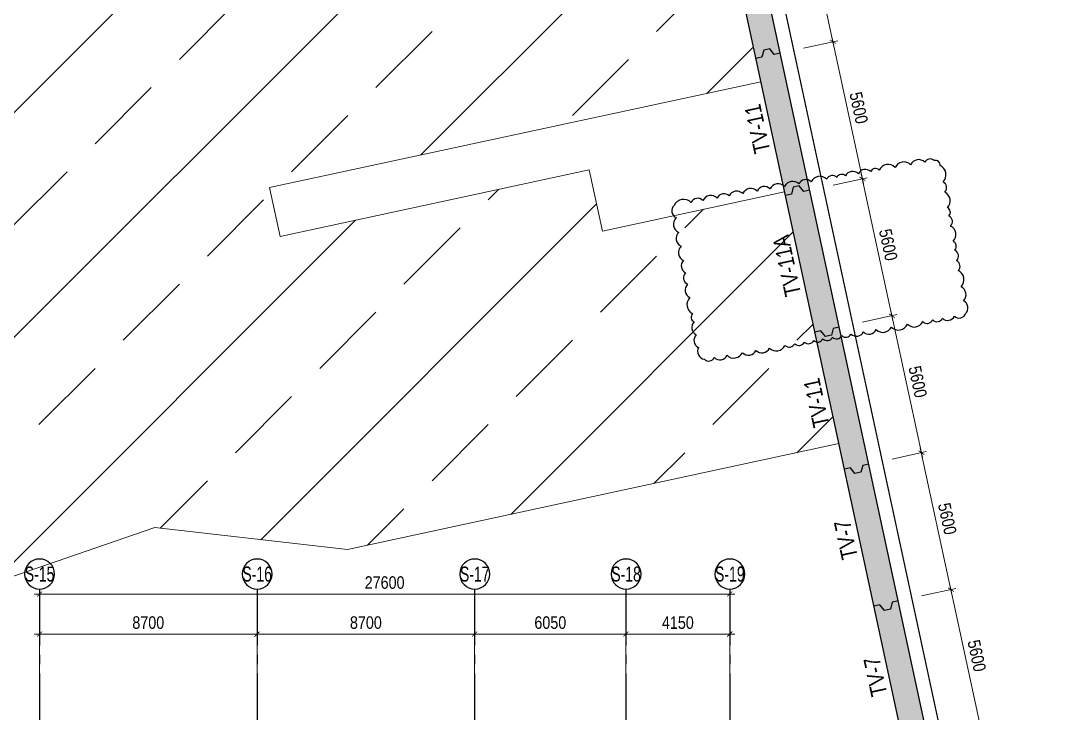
# Model space of a CAD drawing. Header units: millimetres. Extents: x 0 to 837459, y -815537 to -10000.
# Drawn here: x 591962 to 632985, y -778473 to -750779 of the extents above; entities that cross this region are included whole.
import ezdxf
from ezdxf.enums import TextEntityAlignment as Align

# ---------------------------------------------------------------- set-up
doc = ezdxf.new("R2010")
doc.units = ezdxf.units.MM
doc.header["$LTSCALE"] = 100
doc.header["$PDMODE"] = 32
doc.header["$PDSIZE"] = 2.5
for name, pattern in [('CENTER2', [1.125, 0.75, -0.125, 0.125, -0.125]), ('DASHDOT', [1, 0.5, -0.25, 0, -0.25]), ('DASHED', [4.5, 3, -1.5]), ('HIDDEN', [0.375, 0.25, -0.125])]:
    doc.linetypes.add(name, pattern=pattern)
for name, color, linetype in [('ccu11-Dim', 8, 'Continuous'), ('ccu11-Khuat', 9, 'DASHED'), ('ccu12-Hatch', 250, 'Continuous'), ('ccu12-Truc', 13, 'CENTER2'), ('KT-Dim', 8, 'Continuous'), ('Xref_ST_MBDV Cot vach 30.7.2022$0$Xref_ST_MBDV Cot vach 30.7.2022|Xref_ST_MBDV Cot vach 30.7.2022|Xref_ST_MBDV Cot vach 30.7.2022|Xref_ST_MBDV Cot vach 30.7.2022|A-CORE-OTLN', 2, 'Continuous'), ('Xref_ST_MBDV Cot vach 30.7.2022$0$Xref_ST_MBDV Cot vach 30.7.2022|Xref_ST_MBDV Cot vach 30.7.2022|Xref_ST_MBDV Cot vach 30.7.2022|Xref_ST_MBDV Cot vach 30.7.2022|ccu12-Thay', 7, 'Continuous'), ('Xref_ST_MBDV Cot vach 30.7.2022|Xref_ST_MBDV Cot vach 30.7.2022|Xref_ST_MBDV Cot vach 30.7.2022|Xref_ST_MBDV Cot vach 30.7.2022|A-GRID-SYM', 50, 'Continuous')]:
    doc.layers.add(name, color=color, linetype=linetype)
doc.layers.add('ccu12-Tencaukien', color=9, linetype='Continuous', lineweight=15)
doc.layers.add('KT-Net thay', color=7, linetype='Continuous', lineweight=15)
doc.styles.add('Arial', font='arial.ttf', dxfattribs={"width": 0.7})
doc.styles.add('Arial Narrow', font='ARIALN.TTF')
doc.styles.add('HBA-Text', font='GOTHIC.TTF')
doc.dimstyles.new('ccu12-200', dxfattribs={"dimscale": 200, "dimtxt": 2.5, "dimasz": 1, "dimexe": 1, "dimexo": 2, "dimgap": 1, "dimtad": 1, "dimdec": 0, "dimdsep": 46, "dimtxsty": 'Arial Narrow', "dimblk": 'ARCHTICK', "dimcen": -1, "dimdle": 1, "dimclrd": 256, "dimclre": 256, "dimclrt": 3, "dimadec": 0, "dimazin": 2, "dimtfac": 0.1, "dimtdec": 0, "dimtmove": 0, "dimatfit": 1, "dimldrblk": 'ARCHTICK', "dimfxl": 1, "dimtvp": 0.833333, "dimtolj": 1, "dimtzin": 12, "dimarcsym": 0})

# ---------------------------------------------------------------- blocks, each defined once
blk = doc.blocks.new('_ARCHTICK')
at = {"color": 0, "linetype": 'ByBlock', "const_width": 0.15}
blk.add_lwpolyline([(-0.5, -0.5), (0.5, 0.5)], dxfattribs=at)
blk = doc.blocks.new('*D193')
at = {"layer": 'ccu11-Dim', "lineweight": -2, "ltscale": 0.5, "transparency": 16777216}
for p, q in [((4013, 27059), (2748, 32924)), ((1617, 32476), (2986, 32771)), ((2797, 27001), (4166, 27296))]:
    blk.add_line(p, q, dxfattribs=at)
at = {"layer": 'Defpoints', "color": 0, "ltscale": 0.5, "transparency": 16777216}
for p in [(2790, 32728), (1226, 32391), (2406, 26917)]:
    blk.add_point(p, dxfattribs=at)
at = {"layer": 'ccu11-Dim', "lineweight": -2, "ltscale": 0.5, "transparency": 16777216, "xscale": 200, "yscale": 200, "zscale": 200}
for p, rotation in [((2790, 32728), 102.1642570587989), ((3970, 27254), 282.1642570587989)]:
    blk.add_blockref('_ARCHTICK', p, dxfattribs=dict(at, rotation=rotation))
at = {"layer": 'ccu11-Dim', "color": 3, "ltscale": 0.5, "transparency": 16777216, "insert": (3826, 30087), "char_height": 500, "attachment_point": 5, "rotation": 282.1643, "style": 'Arial Narrow', "bg_fill": 3, "box_fill_scale": 1.1, "bg_fill_color": 256, "bg_fill_true_color": 13158600, "bg_fill_transparency": 0}
blk.add_mtext('\\A1;5600', dxfattribs=at)
blk = doc.blocks.new('*D194')
at = {"layer": 'ccu11-Dim', "lineweight": -2, "ltscale": 0.5, "transparency": 16777216}
for p, q in [((437, 37950), (1806, 38245)), ((2833, 32533), (1568, 38398)), ((1617, 32476), (2986, 32771))]:
    blk.add_line(p, q, dxfattribs=at)
at = {"layer": 'Defpoints', "color": 0, "ltscale": 0.5, "transparency": 16777216}
for p in [(1610, 38203), (46, 37866), (1226, 32391)]:
    blk.add_point(p, dxfattribs=at)
at = {"layer": 'ccu11-Dim', "lineweight": -2, "ltscale": 0.5, "transparency": 16777216, "xscale": 200, "yscale": 200, "zscale": 200}
for p, rotation in [((1610, 38203), 102.1642570587989), ((2790, 32728), 282.1642570587989)]:
    blk.add_blockref('_ARCHTICK', p, dxfattribs=dict(at, rotation=rotation))
at = {"layer": 'ccu11-Dim', "color": 3, "ltscale": 0.5, "transparency": 16777216, "insert": (2646, 35561), "char_height": 500, "attachment_point": 5, "rotation": 282.1643, "style": 'Arial Narrow', "bg_fill": 3, "box_fill_scale": 1.1, "bg_fill_color": 256, "bg_fill_true_color": 13158600, "bg_fill_transparency": 0}
blk.add_mtext('\\A1;5600', dxfattribs=at)
blk = doc.blocks.new('*D195')
at = {"layer": 'ccu11-Dim', "lineweight": -2, "ltscale": 0.5, "transparency": 16777216}
for p, q in [((-743, 43424), (626, 43719)), ((1653, 38007), (388, 43872)), ((437, 37950), (1806, 38245))]:
    blk.add_line(p, q, dxfattribs=at)
at = {"layer": 'Defpoints', "color": 0, "ltscale": 0.5, "transparency": 16777216}
for p in [(430, 43677), (-1134, 43340), (46, 37866)]:
    blk.add_point(p, dxfattribs=at)
at = {"layer": 'ccu11-Dim', "lineweight": -2, "ltscale": 0.5, "transparency": 16777216, "xscale": 200, "yscale": 200, "zscale": 200}
for p, rotation in [((430, 43677), 102.1642570587989), ((1610, 38203), 282.1642570587989)]:
    blk.add_blockref('_ARCHTICK', p, dxfattribs=dict(at, rotation=rotation))
at = {"layer": 'ccu11-Dim', "color": 3, "ltscale": 0.5, "transparency": 16777216, "insert": (1466, 41036), "char_height": 500, "attachment_point": 5, "rotation": 282.1643, "style": 'Arial Narrow', "bg_fill": 3, "box_fill_scale": 1.1, "bg_fill_color": 256, "bg_fill_true_color": 13158600, "bg_fill_transparency": 0}
blk.add_mtext('\\A1;5600', dxfattribs=at)
blk = doc.blocks.new('*D196')
at = {"layer": 'ccu11-Dim', "lineweight": -2, "ltscale": 0.5, "transparency": 16777216}
for p, q in [((473, 43481), (-792, 49347)), ((-1923, 48898), (-554, 49193)), ((-743, 43424), (626, 43719))]:
    blk.add_line(p, q, dxfattribs=at)
at = {"layer": 'Defpoints', "color": 0, "ltscale": 0.5, "transparency": 16777216}
for p in [(-750, 49151), (-2314, 48814), (-1134, 43340)]:
    blk.add_point(p, dxfattribs=at)
at = {"layer": 'ccu11-Dim', "lineweight": -2, "ltscale": 0.5, "transparency": 16777216, "xscale": 200, "yscale": 200, "zscale": 200}
for p, rotation in [((-750, 49151), 102.1642570587989), ((430, 43677), 282.1642570587989)]:
    blk.add_blockref('_ARCHTICK', p, dxfattribs=dict(at, rotation=rotation))
at = {"layer": 'ccu11-Dim', "color": 3, "ltscale": 0.5, "transparency": 16777216, "insert": (286, 46510), "char_height": 500, "attachment_point": 5, "rotation": 282.1643, "style": 'Arial Narrow', "bg_fill": 3, "box_fill_scale": 1.1, "bg_fill_color": 256, "bg_fill_true_color": 13158600, "bg_fill_transparency": 0}
blk.add_mtext('\\A1;5600', dxfattribs=at)
blk = doc.blocks.new('*D197')
at = {"layer": 'ccu11-Dim', "lineweight": -2, "ltscale": 0.5, "transparency": 16777216}
for p, q in [((-3103, 54373), (-1734, 54668)), ((-707, 48956), (-1972, 54821)), ((-1923, 48898), (-554, 49193))]:
    blk.add_line(p, q, dxfattribs=at)
at = {"layer": 'Defpoints', "color": 0, "ltscale": 0.5, "transparency": 16777216}
for p in [(-1930, 54625), (-3494, 54288), (-2314, 48814)]:
    blk.add_point(p, dxfattribs=at)
at = {"layer": 'ccu11-Dim', "lineweight": -2, "ltscale": 0.5, "transparency": 16777216, "xscale": 200, "yscale": 200, "zscale": 200}
for p, rotation in [((-1930, 54625), 102.1642570587989), ((-750, 49151), 282.1642570587989)]:
    blk.add_blockref('_ARCHTICK', p, dxfattribs=dict(at, rotation=rotation))
at = {"layer": 'ccu11-Dim', "color": 3, "ltscale": 0.5, "transparency": 16777216, "insert": (-894, 51984), "char_height": 500, "attachment_point": 5, "rotation": 282.1643, "style": 'Arial Narrow', "bg_fill": 3, "box_fill_scale": 1.1, "bg_fill_color": 256, "bg_fill_true_color": 13158600, "bg_fill_transparency": 0}
blk.add_mtext('\\A1;5600', dxfattribs=at)
blk = doc.blocks.new('*D198')
at = {"layer": 'ccu11-Dim', "lineweight": -2, "ltscale": 0.5, "transparency": 16777216}
for p, q in [((-4283, 59847), (-2914, 60142)), ((-1887, 54430), (-3152, 60295)), ((-3103, 54373), (-1734, 54668))]:
    blk.add_line(p, q, dxfattribs=at)
at = {"layer": 'Defpoints', "color": 0, "ltscale": 0.5, "transparency": 16777216}
for p in [(-3110, 60100), (-4674, 59763), (-3494, 54288)]:
    blk.add_point(p, dxfattribs=at)
at = {"layer": 'ccu11-Dim', "lineweight": -2, "ltscale": 0.5, "transparency": 16777216, "xscale": 200, "yscale": 200, "zscale": 200}
for p, rotation in [((-3110, 60100), 102.1642570587989), ((-1930, 54625), 282.1642570587989)]:
    blk.add_blockref('_ARCHTICK', p, dxfattribs=dict(at, rotation=rotation))
at = {"layer": 'ccu11-Dim', "color": 3, "ltscale": 0.5, "transparency": 16777216, "insert": (-2074, 57459), "char_height": 500, "attachment_point": 5, "rotation": 282.1643, "style": 'Arial Narrow', "bg_fill": 3, "box_fill_scale": 1.1, "bg_fill_color": 256, "bg_fill_true_color": 13158600, "bg_fill_transparency": 0}
blk.add_mtext('\\A1;5600', dxfattribs=at)
blk = doc.blocks.new('*D128')
at = {"layer": 'Defpoints', "color": 0, "transparency": 16777216}
for p in [(390299, -68275), (381599, -71082, 0), (390299, -71118, 0)]:
    blk.add_point(p, dxfattribs=at)
at = {"layer": 'KT-Dim', "lineweight": -2, "transparency": 16777216}
for p, q in [((381599, -70682), (381599, -68075)), ((390299, -70718), (390299, -68075)), ((381399, -68275), (390499, -68275))]:
    blk.add_line(p, q, dxfattribs=at)
at = {"layer": 'KT-Dim', "lineweight": -2, "transparency": 16777216, "xscale": 200, "yscale": 200, "zscale": 200, "rotation": 180}
blk.add_blockref('_ARCHTICK', (381599, -68275), dxfattribs=at)
at = {"layer": 'KT-Dim', "lineweight": -2, "transparency": 16777216, "xscale": 200, "yscale": 200, "zscale": 200}
blk.add_blockref('_ARCHTICK', (390299, -68275), dxfattribs=at)
at = {"layer": 'KT-Dim', "color": 3, "transparency": 16777216, "insert": (385949, -67819), "char_height": 500, "attachment_point": 5, "style": 'Arial Narrow'}
blk.add_mtext('\\A1;8700', dxfattribs=at)
blk = doc.blocks.new('*D129')
at = {"layer": 'Defpoints', "color": 0, "transparency": 16777216}
for p in [(398999, -68275), (390299, -71118, 0), (398999, -70976, 0)]:
    blk.add_point(p, dxfattribs=at)
at = {"layer": 'KT-Dim', "lineweight": -2, "transparency": 16777216}
for p, q in [((390299, -70718), (390299, -68075)), ((398999, -70576), (398999, -68075)), ((390099, -68275), (399199, -68275))]:
    blk.add_line(p, q, dxfattribs=at)
at = {"layer": 'KT-Dim', "lineweight": -2, "transparency": 16777216, "xscale": 200, "yscale": 200, "zscale": 200, "rotation": 180}
blk.add_blockref('_ARCHTICK', (390299, -68275), dxfattribs=at)
at = {"layer": 'KT-Dim', "lineweight": -2, "transparency": 16777216, "xscale": 200, "yscale": 200, "zscale": 200}
blk.add_blockref('_ARCHTICK', (398999, -68275), dxfattribs=at)
at = {"layer": 'KT-Dim', "color": 3, "transparency": 16777216, "insert": (394649, -67819), "char_height": 500, "attachment_point": 5, "style": 'Arial Narrow'}
blk.add_mtext('\\A1;8700', dxfattribs=at)
blk = doc.blocks.new('*D130')
at = {"layer": 'Defpoints', "color": 0, "transparency": 16777216}
for p in [(405049, -68275), (405049, -70845, 0), (398999, -70976)]:
    blk.add_point(p, dxfattribs=at)
at = {"layer": 'KT-Dim', "lineweight": -2, "transparency": 16777216}
for p, q in [((398999, -70576), (398999, -68075)), ((405049, -70445), (405049, -68075)), ((398799, -68275), (405249, -68275))]:
    blk.add_line(p, q, dxfattribs=at)
at = {"layer": 'KT-Dim', "lineweight": -2, "transparency": 16777216, "xscale": 200, "yscale": 200, "zscale": 200, "rotation": 180}
blk.add_blockref('_ARCHTICK', (398999, -68275), dxfattribs=at)
at = {"layer": 'KT-Dim', "lineweight": -2, "transparency": 16777216, "xscale": 200, "yscale": 200, "zscale": 200}
blk.add_blockref('_ARCHTICK', (405049, -68275), dxfattribs=at)
at = {"layer": 'KT-Dim', "color": 3, "transparency": 16777216, "insert": (402024, -67819), "char_height": 500, "attachment_point": 5, "style": 'Arial Narrow'}
blk.add_mtext('\\A1;6050', dxfattribs=at)
blk = doc.blocks.new('*D131')
at = {"layer": 'Defpoints', "color": 0, "transparency": 16777216}
for p in [(409199, -68275), (405049, -70845, 0), (409199, -70727)]:
    blk.add_point(p, dxfattribs=at)
at = {"layer": 'KT-Dim', "lineweight": -2, "transparency": 16777216}
for p, q in [((405049, -70445), (405049, -68075)), ((409199, -70327), (409199, -68075)), ((404849, -68275), (409399, -68275))]:
    blk.add_line(p, q, dxfattribs=at)
at = {"layer": 'KT-Dim', "lineweight": -2, "transparency": 16777216, "xscale": 200, "yscale": 200, "zscale": 200, "rotation": 180}
blk.add_blockref('_ARCHTICK', (405049, -68275), dxfattribs=at)
at = {"layer": 'KT-Dim', "lineweight": -2, "transparency": 16777216, "xscale": 200, "yscale": 200, "zscale": 200}
blk.add_blockref('_ARCHTICK', (409199, -68275), dxfattribs=at)
at = {"layer": 'KT-Dim', "color": 3, "transparency": 16777216, "insert": (407124, -67819), "char_height": 500, "attachment_point": 5, "style": 'Arial Narrow'}
blk.add_mtext('\\A1;4150', dxfattribs=at)
blk = doc.blocks.new('*D132')
at = {"layer": 'Defpoints', "color": 0, "transparency": 16777216}
for p in [(409199, -66675), (381599, -70845), (409199, -70845)]:
    blk.add_point(p, dxfattribs=at)
at = {"layer": 'KT-Dim', "lineweight": -2, "transparency": 16777216}
for p, q in [((381399, -66675), (409399, -66675)), ((381599, -70445), (381599, -66475)), ((409199, -70445), (409199, -66475))]:
    blk.add_line(p, q, dxfattribs=at)
at = {"layer": 'KT-Dim', "lineweight": -2, "transparency": 16777216, "xscale": 200, "yscale": 200, "zscale": 200, "rotation": 180}
blk.add_blockref('_ARCHTICK', (381599, -66675), dxfattribs=at)
at = {"layer": 'KT-Dim', "lineweight": -2, "transparency": 16777216, "xscale": 200, "yscale": 200, "zscale": 200}
blk.add_blockref('_ARCHTICK', (409199, -66675), dxfattribs=at)
at = {"layer": 'KT-Dim', "color": 3, "transparency": 16777216, "insert": (395399, -66219), "char_height": 500, "attachment_point": 5, "style": 'Arial Narrow'}
blk.add_mtext('\\A1;27600', dxfattribs=at)
blk = doc.blocks.new('GRID-SYM-flat-73')
at = {"layer": 'Xref_ST_MBDV Cot vach 30.7.2022|Xref_ST_MBDV Cot vach 30.7.2022|Xref_ST_MBDV Cot vach 30.7.2022|Xref_ST_MBDV Cot vach 30.7.2022|A-GRID-SYM'}
blk.add_circle((0, 0, 0), 900, dxfattribs=at)
at = {"layer": 'Xref_ST_MBDV Cot vach 30.7.2022|Xref_ST_MBDV Cot vach 30.7.2022|Xref_ST_MBDV Cot vach 30.7.2022|Xref_ST_MBDV Cot vach 30.7.2022|A-GRID-SYM', "style": 'HBA-Text'}
blk.add_attdef('GRID', text='', height=900, rotation=359.63025, dxfattribs=at).set_placement((0, 0, 0), align=Align.MIDDLE_CENTER)
blk = doc.blocks.new('Grid-ST-flat-3')
at = {"layer": 'ccu12-Truc', "ltscale": 30}
for p, q in [((381599.4, -66474.8), (381599.4, -104409.6)), ((390299.4, -66474.8), (390299.4, -104409.6)), ((398999.4, -66474.8), (398999.4, -104409.6)), ((405049.4, -66474.8), (405049.4, -104409.6)), ((409199.4, -66474.8), (409199.4, -104409.6))]:
    blk.add_line(p, q, dxfattribs=at)
at = {"layer": 'KT-Dim'}
ref = blk.add_blockref('GRID-SYM-flat-73', (381602.8, -65874.8, 0), dxfattribs=dict(at, xscale=-0.6666666666666665, yscale=0.6666666666666665, zscale=0.6666666666666665, rotation=179.6748020054017))
ref.add_attrib('GRID', 'S-15', dxfattribs={"layer": 'Xref_ST_MBDV Cot vach 30.7.2022|Xref_ST_MBDV Cot vach 30.7.2022|Xref_ST_MBDV Cot vach 30.7.2022|Xref_ST_MBDV Cot vach 30.7.2022|A-GRID-SYM', "height": 600, "style": 'HBA-Text', "width": 0.7}).set_placement((381602.8, -65874.8, 0), align=Align.MIDDLE_CENTER)
ref = blk.add_blockref('GRID-SYM-flat-73', (390302.8, -65874.8, 0), dxfattribs=dict(at, xscale=-0.6666666666666665, yscale=0.6666666666666665, zscale=0.6666666666666665, rotation=179.6748020054017))
ref.add_attrib('GRID', 'S-16', dxfattribs={"layer": 'Xref_ST_MBDV Cot vach 30.7.2022|Xref_ST_MBDV Cot vach 30.7.2022|Xref_ST_MBDV Cot vach 30.7.2022|Xref_ST_MBDV Cot vach 30.7.2022|A-GRID-SYM', "height": 600, "style": 'HBA-Text', "width": 0.7}).set_placement((390302.8, -65874.8, 0), align=Align.MIDDLE_CENTER)
ref = blk.add_blockref('GRID-SYM-flat-73', (399002.8, -65874.8, 0), dxfattribs=dict(at, xscale=-0.6666666666666665, yscale=0.6666666666666665, zscale=0.6666666666666665, rotation=179.6748020054017))
ref.add_attrib('GRID', 'S-17', dxfattribs={"layer": 'Xref_ST_MBDV Cot vach 30.7.2022|Xref_ST_MBDV Cot vach 30.7.2022|Xref_ST_MBDV Cot vach 30.7.2022|Xref_ST_MBDV Cot vach 30.7.2022|A-GRID-SYM', "height": 600, "style": 'HBA-Text', "width": 0.7}).set_placement((399002.8, -65874.8, 0), align=Align.MIDDLE_CENTER)
ref = blk.add_blockref('GRID-SYM-flat-73', (405052.8, -65874.8, 0), dxfattribs=dict(at, xscale=-0.6666666666666665, yscale=0.6666666666666665, zscale=0.6666666666666665, rotation=179.6748020054017))
ref.add_attrib('GRID', 'S-18', dxfattribs={"layer": 'Xref_ST_MBDV Cot vach 30.7.2022|Xref_ST_MBDV Cot vach 30.7.2022|Xref_ST_MBDV Cot vach 30.7.2022|Xref_ST_MBDV Cot vach 30.7.2022|A-GRID-SYM', "height": 600, "style": 'HBA-Text', "width": 0.7}).set_placement((405052.8, -65874.8, 0), align=Align.MIDDLE_CENTER)
ref = blk.add_blockref('GRID-SYM-flat-73', (409202.8, -65874.8, 0), dxfattribs=dict(at, xscale=-0.6666666666666665, yscale=0.6666666666666665, zscale=0.6666666666666665, rotation=179.6748020054017))
ref.add_attrib('GRID', 'S-19', dxfattribs={"layer": 'Xref_ST_MBDV Cot vach 30.7.2022|Xref_ST_MBDV Cot vach 30.7.2022|Xref_ST_MBDV Cot vach 30.7.2022|Xref_ST_MBDV Cot vach 30.7.2022|A-GRID-SYM', "height": 600, "style": 'HBA-Text', "width": 0.7}).set_placement((409202.8, -65874.8, 0), align=Align.MIDDLE_CENTER)
for base, p1, p2, picture, middle in [((409199.4, -66674.8), (381599.4, -70845.4), (409199.4, -70845.4), '*D132', (395399.4, -66219.5)), ((390299.4, -68274.8, 0), (381599.4, -71082.4), (390299.4, -71118), '*D128', (385949.4, -67819.5, 0)), ((398999.4, -68274.8, 0), (390299.4, -71118), (398999.4, -70975.6), '*D129', (394649.4, -67819.5, 0)), ((405049.4, -68274.8), (398999.4, -70975.6), (405049.4, -70845.4, 0), '*D130', (402024.4, -67819.5)), ((409199.4, -68274.8), (405049.4, -70845.4, 0), (409199.4, -70726.6), '*D131', (407124.4, -67819.5))]:
    dim = blk.add_linear_dim(base=base, p1=p1, p2=p2, dimstyle='ccu12-200', dxfattribs=at)
    dim.commit()
    dim.dimension.update_dxf_attribs({"geometry": picture, "text_midpoint": middle})
blk = doc.blocks.new('220830_DWall Plan')
at = {"layer": 'ccu12-Tencaukien', "color": 2, "style": 'Arial', "width": 0.8}
for s, p in [('TV-11', (-4631.4, 51215)), ('TV-11A', (-3451.4, 45740.7)), ('TV-11', (-2271.4, 40266.4)), ('TV-7', (-1091.4, 34792.2)), ('TV-7', (88.6, 29317.9))]:
    blk.add_text(s, height=650, rotation=102.16426, dxfattribs=at).set_placement(p, align=Align.CENTER)
at = {"layer": 'ccu11-Dim', "ltscale": 0.5}
dim = blk.add_linear_dim(base=(2790.5, 32728.4), p1=(2406.4, 26917), p2=(1226.4, 32391.2), angle=102.16426, dimstyle='ccu12-200', override={"dimzin": 0, "dimtmove": 1, "dimfxl": 150, "dimtfill": 1}, dxfattribs=at)
dim.commit()
dim.dimension.update_dxf_attribs({"geometry": '*D193', "text_midpoint": (3825.5, 30087.2)})
dim = blk.add_linear_dim(base=(1610.5, 38202.7), p1=(1226.4, 32391.2), p2=(46.4, 37865.5), angle=102.16426, dimstyle='ccu12-200', override={"dimzin": 0, "dimtmove": 1, "dimfxl": 150, "dimtfill": 1}, dxfattribs=at)
dim.commit()
dim.dimension.update_dxf_attribs({"geometry": '*D194', "text_midpoint": (2645.5, 35561.5)})
at = {"layer": 'Xref_ST_MBDV Cot vach 30.7.2022$0$Xref_ST_MBDV Cot vach 30.7.2022|Xref_ST_MBDV Cot vach 30.7.2022|Xref_ST_MBDV Cot vach 30.7.2022|Xref_ST_MBDV Cot vach 30.7.2022|ccu12-Thay', "ltscale": 10}
blk.add_lwpolyline([(688.8, 32275.4), (444.5, 32222.7), (375, 31951.8), (130.4, 31899.1), (-44.6, 32117.3), (-288.8, 32064.6)], dxfattribs=at)
at = {"layer": 'ccu11-Dim', "ltscale": 0.5}
dim = blk.add_linear_dim(base=(430.5, 43676.9), p1=(46.4, 37865.5), p2=(-1133.6, 43339.8), angle=102.16426, dimstyle='ccu12-200', override={"dimzin": 0, "dimtmove": 1, "dimfxl": 150, "dimtfill": 1}, dxfattribs=at)
dim.commit()
dim.dimension.update_dxf_attribs({"geometry": '*D195', "text_midpoint": (1465.5, 41035.7)})
at = {"layer": 'Xref_ST_MBDV Cot vach 30.7.2022$0$Xref_ST_MBDV Cot vach 30.7.2022|Xref_ST_MBDV Cot vach 30.7.2022|Xref_ST_MBDV Cot vach 30.7.2022|Xref_ST_MBDV Cot vach 30.7.2022|ccu12-Thay', "ltscale": 10}
blk.add_lwpolyline([(-491.3, 37749.6), (-735.5, 37697), (-805, 37426.1), (-1049.6, 37373.4), (-1224.6, 37591.5), (-1468.8, 37538.9)], dxfattribs=at)
at = {"layer": 'ccu11-Dim', "ltscale": 0.5}
dim = blk.add_linear_dim(base=(-749.5, 49151.2), p1=(-1133.6, 43339.8), p2=(-2313.6, 48814), angle=102.16426, dimstyle='ccu12-200', override={"dimzin": 0, "dimtmove": 1, "dimfxl": 150, "dimtfill": 1}, dxfattribs=at)
dim.commit()
dim.dimension.update_dxf_attribs({"geometry": '*D196', "text_midpoint": (285.5, 46510)})
at = {"layer": 'Xref_ST_MBDV Cot vach 30.7.2022$0$Xref_ST_MBDV Cot vach 30.7.2022|Xref_ST_MBDV Cot vach 30.7.2022|Xref_ST_MBDV Cot vach 30.7.2022|Xref_ST_MBDV Cot vach 30.7.2022|ccu12-Thay', "ltscale": 10}
blk.add_lwpolyline([(-1671.3, 43223.9), (-1915.5, 43171.2), (-1985, 42900.3), (-2229.6, 42847.6), (-2404.6, 43065.8), (-2648.8, 43013.2)], dxfattribs=at)
at = {"layer": 'ccu11-Dim', "ltscale": 0.5}
dim = blk.add_linear_dim(base=(-1929.5, 54625.5), p1=(-2313.6, 48814), p2=(-3493.6, 54288.3), angle=102.16426, dimstyle='ccu12-200', override={"dimzin": 0, "dimtmove": 1, "dimfxl": 150, "dimtfill": 1}, dxfattribs=at)
dim.commit()
dim.dimension.update_dxf_attribs({"geometry": '*D197', "text_midpoint": (-894.5, 51984.3)})
at = {"layer": 'Defpoints', "color": 2}
blk.add_lwpolyline([(-8278.9, 48083.9, 0.5205671), (-8195, 47596, 0.5205671), (-8093.6, 47006.9, 0.5205671), (-7999.2, 46458.2, 0.5205671), (-7900.1, 45881.9, 0.5205671), (-7815.6, 45391.1, 0.5205671), (-7737.3, 44935.6, 0.5205671), (-7645.8, 44403.8, 0.5205671), (-7535, 43759.7, 0.5205671), (-7477.9, 43428.1, 0.5205671), (-7389.6, 42914.9, 0.5205671), (-7302.3, 42407.4, 0.5205671), (-7067.1, 41937.2, 0.5205671), (-6667.4, 42006, 0.5205671), (-6156.3, 42093.9, 0.5205671), (-5542.8, 42199.5, 0.5205671), (-5005.3, 42292, 0.5205671), (-4464.7, 42385, 0.5205671), (-3843.9, 42491.8, 0.5205671), (-3455, 42558.7, 0.5205671), (-3065.2, 42625.7, 0.5205671), (-2693.6, 42689.7, 0.5205671), (-2326.5, 42752.8, 0.5205671), (-1944.3, 42818.6, 0.5205671), (-1575.8, 42882, 0.5205671), (-1208.3, 42945.2, 0.5205671), (-706.5, 43031.5, 0.5205671), (-195.1, 43119.5, 0.5205671), (409, 43223.4, 0.5205671), (1057.7, 43335, 0.5205671), (1664.3, 43439.4, 0.5205671), (2063.9, 43508.1, 0.5205671), (2452.6, 43575, 0.5205671), (2928.8, 43656.9, 0.5205671), (3380.4, 43760.1, 0.5205671), (3292.9, 44268.7, 0.5205671), (3195.3, 44836, 0.5205671), (3084.3, 45480.8, 0.5205671), (3015.9, 45878.3, 0.5205671), (2943.3, 46300.6, 0.5205671), (2883.2, 46649.9, 0.5205671), (2778.6, 47257.6, 0.5205671), (2708.7, 47664, 0.5205671), (2651.8, 47994.8, 0.5205671), (2545.3, 48614.2, 0.5205671), (2474.9, 49023.4, 0.5205671), (2362, 49679.2, 0.5205671), (2127.1, 49874.1, 0.5205671), (1751.4, 49809.4, 0.5205671), (1179.3, 49711, 0.5205671), (559.7, 49604.4, 0.5205671), (-72, 49495.8, 0.5205671), (-417.6, 49436.3, 0.5205671), (-907, 49352.1, 0.5205671), (-1422.3, 49263.5, 0.5205671), (-1768.8, 49203.8, 0.5205671), (-2172.9, 49134.3, 0.5205671), (-2797.1, 49026.9, 0.5205671), (-3292, 48941.8, 0.5205671), (-3859.7, 48844.1, 0.5205671), (-4439.1, 48744.4, 0.5205671), (-4960.3, 48654.8, 0.5205671), (-5532.7, 48556.3, 0.5205671), (-6078.8, 48462.4, 0.5205671), (-6558.6, 48379.8, 0.5205671), (-7125.6, 48282.3, 0.5205671), (-7601.7, 48200.4, 0.5205671)], format="xyb", close=True, dxfattribs=at)
at = {"layer": 'Xref_ST_MBDV Cot vach 30.7.2022$0$Xref_ST_MBDV Cot vach 30.7.2022|Xref_ST_MBDV Cot vach 30.7.2022|Xref_ST_MBDV Cot vach 30.7.2022|Xref_ST_MBDV Cot vach 30.7.2022|ccu12-Thay', "ltscale": 10}
blk.add_lwpolyline([(-2851.3, 48698.2), (-3095.5, 48645.5), (-3270.5, 48863.7), (-3515, 48811), (-3584.6, 48540.1), (-3828.8, 48487.4)], dxfattribs=at)
at = {"layer": 'ccu11-Dim', "ltscale": 0.5}
dim = blk.add_linear_dim(base=(-3109.5, 60099.7), p1=(-3493.6, 54288.3), p2=(-4673.6, 59762.6), angle=102.16426, dimstyle='ccu12-200', override={"dimzin": 0, "dimtmove": 1, "dimfxl": 150, "dimtfill": 1}, dxfattribs=at)
dim.commit()
dim.dimension.update_dxf_attribs({"geometry": '*D198', "text_midpoint": (-2074.5, 57458.5)})
at = {"layer": 'ccu12-Hatch', "ltscale": 0.5}
h = blk.add_hatch(dxfattribs=at)
h.set_pattern_fill('VATLIEU04', color=256, scale=50, pattern_type=2)
h.set_pattern_definition([(50, (-626373.33, 223416.3), (358.63009, -31.37607), [37.5, -412.5]), (355, (-626373.33, 223416.3), (-69.37567, 376.09607), [30, -330]), (100.4514, (-626343.45, 223413.7), (289.25469, 344.71977), [31.8701, -350.57106]), (46.1842, (-626373.33, 223516.3), (533.62052, -82.7595), [56.25, -618.75]), (96.6356, (-626328.87, 223509.4), (467.33135, 487.05894), [47.80514, -525.8565]), (351.1842, (-626373.33, 223516.3), (467.33097, 487.0593), [45, -495]), (21, (-626323.33, 223491.3), (298.45353, -201.30945), [37.5, -412.5]), (326, (-626323.33, 223491.3), (121.65767, 362.57502), [30, -330]), (71.4514, (-626298.46, 223474.54), (420.11131, 161.26525), [31.8701, -350.57106]), (37.5, (-626373.33, 223416.31), (6.079928, 166.446927), [0, -326, 0, -335, 0, -331.25]), (7.5, (-626373.33, 223416.31), (131.53477, 197.205856), [0, -191, 0, -318.5, 0, -126.25]), (327.5, (-626484.83, 223416.31), (266.911218, -11.277436), [0, -125, 0, -390, 0, -517.5]), (317.5, (-626534.83, 223416.31), (291.593085, 50.05249), [0, -162.5, 0, -259, 0, -367.5]), (45, (-626373.33, 223416.31), (-150.26019, 150.26019), []), (45, (-626373.33, 223477.56), (-150.26019, 150.26019), [])])
h.paths.add_polyline_path([(-122510.4, 58795.4), (-122033.7, 56036.3), (-122025.8, 55995.6), (-121435.2, 53258.6), (-121425.6, 53218.3), (-120722.3, 50508.1), (-120711, 50468.2), (-119896.1, 47789.5), (-119883.2, 47750.1), (-118958, 45107.4), (-118943.5, 45068.6), (-117909.8, 42466.4), (-117893.7, 42428.3), (-116753.1, 39871.1), (-116735.4, 39833.7), (-115489.9, 37325.9), (-115470.4, 37288.7), (-113949.2, 34524), (-113926.1, 34484.2), (-112465, 32095.7), (-112442.4, 32060.3), (-110882.3, 29735.2), (-110858.5, 29701.3), (-109203.6, 27442.8), (-109178.4, 27409.9), (-107431.4, 25221.8), (-107404.9, 25189.9), (-105568.8, 23076), (-105541, 23045.3), (-103618.9, 21009.2), (-103589.9, 20979.7), (-101585.2, 19024.9), (-101555, 18996.6), (-99471.1, 17126.5), (-99439.7, 17099.4), (-97280.2, 15317.2), (-97247.7, 15291.5), (-95016.3, 13600.1), (-94982.8, 13575.8), (-92683.3, 11978.3), (-92648.8, 11955.3), (-90285.1, 10454.4), (-90249.7, 10432.9), (-87825.9, 9031.1), (-87789.6, 9011.1), (-85309.8, 7710.8), (-85272.8, 7692.3), (-82741.3, 6495.8), (-82703.5, 6478.9), (-80124.7, 5388.2), (-80086.2, 5372.8), (-77464.5, 4389.8), (-77425.4, 4376.1), (-74765.2, 3502.4), (-74725.6, 3490.3), (-72031.5, 2727.6), (-71991.4, 2717.1), (-69268, 2066.5), (-69227.6, 2057.8), (-66479.6, 1520.5), (-66438.8, 1513.4), (-63670.9, 1090.4), (-63637.2, 1085.8), (-60856.6, 757.2), (-60844.4, 755.8), (-41353.3, -1307), (0, 0), (5993.1, 7667.3), (-23501.3, 144497.8), (-27624.7, 160190.9), (-41845.5, 164209.2), (-48082.3, 159482.1), (-71537, 141587.6), (-77499.2, 137277.8), (-78971.4, 133992.6), (-83075.5, 131026), (-86656.7, 130658.3), (-88925.9, 129018), (-91195.2, 127377.7), (-93464.4, 125737.4), (-93470.8, 125732.8), (-95729.2, 124077.6), (-95757.8, 124056), (-97965.7, 122333.9), (-98004.3, 122302.4), (-100138.8, 120490.2), (-100176.1, 120457.1), (-102233.4, 118557.8), (-102269.3, 118523.2), (-104245.9, 116540.1), (-104280.4, 116504.1), (-106173, 114440.6), (-106205.9, 114403.1), (-108011.2, 112262.8), (-108042.5, 112224.1), (-109757.4, 110010.7), (-109787.1, 109970.7), (-111408.7, 107688), (-111436.7, 107646.8), (-112962, 105298.7), (-112988.3, 105256.4), (-114414.8, 102847), (-114439.3, 102803.6), (-115764.6, 100337.1), (-115787.3, 100292.7), (-117009, 97773.3), (-117029.8, 97728.1), (-118145.9, 95160.1), (-118164.8, 95114), (-119173.3, 92501.9), (-119190.2, 92455.1), (-120089.4, 89803.4), (-120104.4, 89755.9), (-120892.7, 87069.1), (-120905.8, 87021), (-121581.8, 84303.9), (-121592.9, 84255.3), (-122155.5, 81512.4), (-122164.5, 81463.4), (-122612.8, 78699.5), (-122619.8, 78650.1), (-122952.9, 75870), (-122957.9, 75820.4), (-123175.3, 73028.9), (-123178.2, 72978.7), (-123278.4, 70180.4), (-123279.1, 70131.9), (-123266, 67331.9), (-123264.7, 67281.1), (-123132.9, 64484.2), (-123130.1, 64443.1), (-122883.3, 61654), (-122878.8, 61612.8), (-122516.6, 58836.3)])
h.paths.add_polyline_path([(-24474.2, 144265.3), (-28446.7, 159384), (-41638.3, 163111.5), (-47477, 158686.1), (-70940.7, 140784.7), (-76696.2, 136624.4), (-78168.4, 133339.2), (-82706.9, 130058.6), (-86288, 129690.9), (-88340.1, 128207.6), (-88223, 128045.5), (-90492.2, 126405.2), (-92761.4, 124764.9), (-95019.8, 123109.7), (-97227.7, 121387.7), (-99362.1, 119575.4), (-101419.4, 117676.1), (-103396, 115692.9), (-105288.6, 113629.4), (-107093.9, 111489.1), (-108808.8, 109275.7), (-110430.4, 106993.1), (-111955.7, 104645), (-113382.2, 102235.7), (-114707.5, 99769.1), (-115929.2, 97249.7), (-117045.3, 94681.8), (-118053.8, 92069.7), (-118953, 89418), (-119741.3, 86731.3), (-120417.3, 84014.1), (-120980, 81271.2), (-121428.3, 78507.4), (-121761.5, 75727.3), (-121978.9, 72935.7), (-122079.1, 70137.5), (-122066, 67337.5), (-121934.3, 64540.6), (-122134, 64531.2), (-121887.2, 61742.1), (-121525, 58965.6), (-121048.3, 56206.5), (-120457.7, 53469.5), (-119754.3, 50759.3), (-118939.4, 48080.5), (-118014.2, 45437.8), (-116980.4, 42835.6), (-115839.8, 40278.5), (-114594.3, 37770.7), (-113073.1, 35006), (-111612, 32617.5), (-110051.9, 30292.4), (-108396.9, 28033.8), (-106649.9, 25845.7), (-104813.8, 23731.8), (-102891.7, 21695.7), (-100887.1, 19740.8), (-98803.2, 17870.7), (-96643.7, 16088.4), (-94412.2, 14397.1), (-92112.7, 12799.5), (-89749, 11298.5), (-87325.2, 9896.7), (-84845.4, 8596.4), (-82314, 7399.9), (-79735.1, 6309.2), (-77113.4, 5326.2), (-74453.2, 4452.5), (-71759.1, 3689.8), (-69035.7, 3039.2), (-66287.7, 2501.9), (-63519.8, 2078.9), (-60739.2, 1750.2), (-41316.3, -305.3), (-499.5, 984.7), (4916.9, 7914.3)], flags=16)
at = {"layer": 'ccu11-Khuat', "color": 1, "linetype": 'DASHDOT', "ltscale": 18, "const_width": 50}
blk.add_lwpolyline([(-28510.9, 165727.9), (-36919.6, 168632.9), (-48415.2, 159919.9), (-71865, 142029.1), (-95482.1, 124957.6, 0.6850113), (-62162.5, 342.2), (-41373.6, -1857.9), (274.8, -541.6), (6585, 7531.5), (-22966.3, 144625.7)], format="xyb", close=True, dxfattribs=at)
at = {"layer": 'Xref_ST_MBDV Cot vach 30.7.2022$0$Xref_ST_MBDV Cot vach 30.7.2022|Xref_ST_MBDV Cot vach 30.7.2022|Xref_ST_MBDV Cot vach 30.7.2022|Xref_ST_MBDV Cot vach 30.7.2022|A-CORE-OTLN', "color": 6}
for points in [[(-41353.3, -1307), (0, 0), (5993.1, 7667.3), (-23501.3, 144497.8)], [(-41316.3, -305.3), (-499.5, 984.7), (4916.9, 7914.3), (-24474.2, 144265.3)]]:
    blk.add_lwpolyline(points, dxfattribs=at)
at = {"layer": 'Xref_ST_MBDV Cot vach 30.7.2022$0$Xref_ST_MBDV Cot vach 30.7.2022|Xref_ST_MBDV Cot vach 30.7.2022|Xref_ST_MBDV Cot vach 30.7.2022|Xref_ST_MBDV Cot vach 30.7.2022|ccu12-Thay', "ltscale": 10}
blk.add_lwpolyline([(-4031.3, 54172.4), (-4275.5, 54119.8), (-4450.5, 54338), (-4695, 54285.3), (-4764.6, 54014.3), (-5008.8, 53961.7)], dxfattribs=at)
blk.add_blockref('Grid-ST-flat-3', (-415251.1, 99227.9, 0.1))

msp = doc.modelspace()

# ---------------------------------------------------------------- block references
at = {"layer": 'ccu12-Tencaukien'}
msp.add_blockref('220830_DWall Plan', (626373, -806253), dxfattribs=at)

# ---------------------------------------------------------------- next in the draw order: hatches: boundary and pattern name
at = {"layer": 'ccu12-Hatch', "ltscale": 0.5}
h = msp.add_hatch(dxfattribs=at)
h.set_pattern_fill('ANSI33', color=256, scale=1000)
h.set_pattern_definition([(45, (1e-10, -582836.3), (-4490.13, 4490.13), []), (45, (4490, -582836.3), (-4490.13, 4490.13), [3175, -1587.5])])
h.paths.add_polyline_path([(513017, -770738), (510734, -766415), (509591, -763904), (508551, -761348), (507616, -758752), (506788, -756120), (506068, -753456), (505458, -750765), (504957, -748052), (504828, -747144), (504099, -738485), (504179, -733557), (504483, -729830), (504589, -728805), (504985, -726075), (505493, -723363), (506110, -720673), (506227, -720247), (509424, -722887), (524883, -736043), (545069, -711600), (552977, -718131), (574431, -724194), (581125, -721877), (584237, -722756), (593129, -691288), (599875, -693195), (601789, -692782), (600523, -693970), (597428, -704924), (610545, -702097), (621568, -753233), (601914, -757447), (602338, -759413), (614694, -756749), (615231, -759191), (622514, -757623), (624684, -767690), (605035, -771925), (597328, -771040), (585040, -775283), (584861, -774763), (584152, -775008), (575259, -749249)])

# ---------------------------------------------------------------- next in the draw order: linework, layer by layer
at = {"layer": 'KT-Net thay', "linetype": 'HIDDEN', "ltscale": 3000}
msp.add_lwpolyline([(610545, -702097), (621568, -753233), (601914, -757447), (602338, -759413), (614694, -756749), (615231, -759191), (622514, -757623), (624684, -767690), (605035, -771925), (597328, -771040), (585040, -775283), (584861, -774763), (584152, -775008), (575259, -749249), (513017, -770738), (510734, -766415), (509591, -763904), (508551, -761348), (507616, -758752), (506788, -756120), (506068, -753456), (505458, -750765)], dxfattribs=at)

doc.saveas('drawing.dxf')
